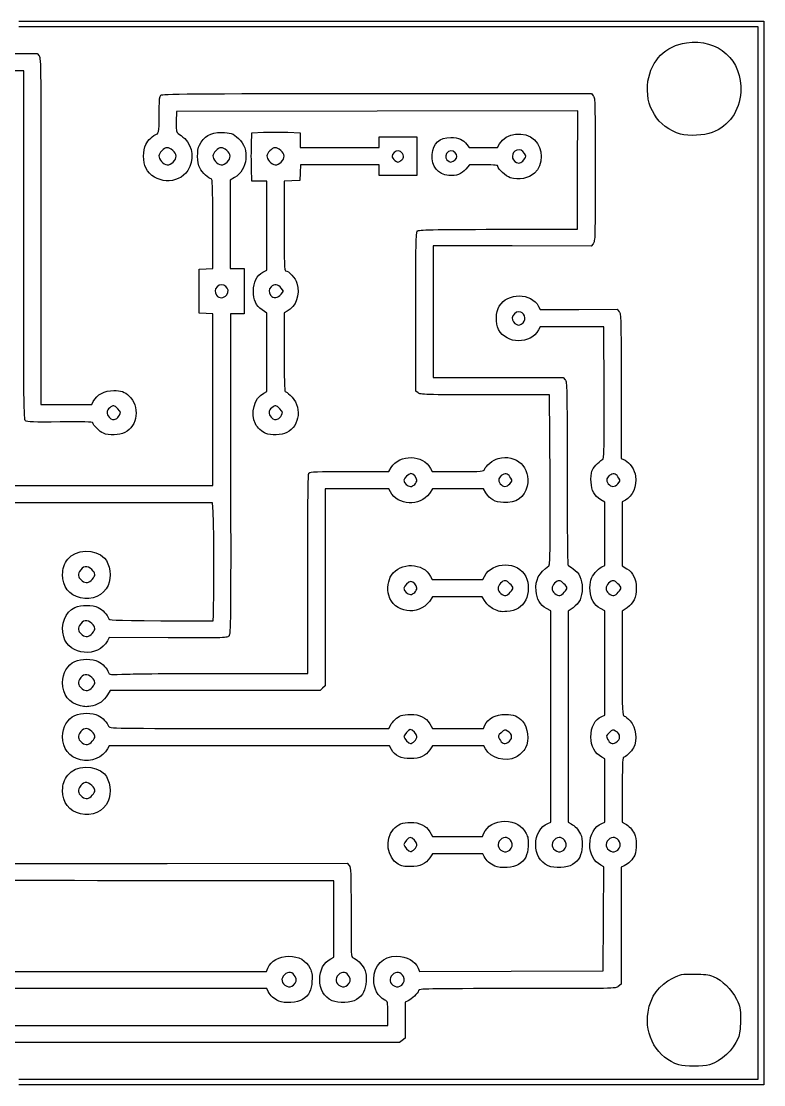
# Model space of a CAD drawing. Extents: x 0 to 70.1, y 0 to 50.
# Drawn here: x 35.1 to 70.1, y 0 to 50 of the extents above; entities that cross this region are included whole.
import ezdxf

# ---------------------------------------------------------------- set-up
doc = ezdxf.new("R2010")
doc.units = 0
doc.layers.add('Calque_1', color=7, linetype='CONTINUOUS')

msp = doc.modelspace()

# ---------------------------------------------------------------- linework, layer by layer
at = {"layer": 'Calque_1', "color": 7}
for p, q in [((35.0266, 50.037998), (70.0532, 50.037998)), ((69.7992, 49.783998), (35.0266, 49.783998)), ((69.7992, 25.018998), (69.7992, 49.783998)), ((70.0532, 50.037998), (70.0532, 25.018998)), ((25.809219, 48.516247), (35.890319, 48.516812)), ((35.890319, 48.516812), (35.979219, 48.408221)), ((35.255319, 47.701291), (25.831919, 47.701291)), ((35.255319, 39.503311), (35.255319, 47.701291)), ((51.869681, 46.636568), (61.950668, 46.636771)), ((61.950668, 46.636771), (62.039568, 46.528356)), ((42.443383, 45.796178), (42.428877, 45.303633)), ((51.879915, 45.809019), (42.443383, 45.796178)), ((61.316452, 45.82186), (51.879915, 45.809019)), ((61.303329, 43.040428), (61.316452, 45.82186)), ((45.966095, 44.247247), (45.984778, 44.793005)), ((45.984778, 44.793005), (46.531519, 44.815527)), ((47.669117, 44.815425), (48.259972, 44.792819)), ((48.259972, 44.792819), (48.259972, 44.443611)), ((51.968372, 44.348404), (51.968372, 44.602404)), ((51.968372, 44.602404), (52.857372, 44.602404)), ((52.857372, 44.602404), (53.746372, 44.602404)), ((53.746372, 44.602404), (53.746372, 43.688004)), ((66.141583, 44.731433), (66.141583, 44.731433)), ((48.259972, 44.443611), (48.259972, 44.094404)), ((48.259972, 44.094404), (50.114172, 44.094404)), ((50.114172, 44.094404), (51.968372, 44.094404)), ((51.968372, 44.094404), (51.968372, 44.348404)), ((56.091833, 44.245974), (56.20389, 44.094412)), ((56.20389, 44.094412), (56.868588, 44.094412)), ((56.868588, 44.094412), (57.53328, 44.094412)), ((57.53328, 44.094412), (57.631034, 44.275935)), ((53.105073, 43.598319), (53.105073, 43.598319)), ((53.746372, 43.688004), (53.746372, 42.773604)), ((58.806853, 43.562799), (58.806814, 43.562799)), ((42.284091, 43.415501), (42.284086, 43.415524)), ((44.82408, 43.415504), (44.824074, 43.415527)), ((45.984964, 42.519612), (45.966197, 43.110549)), ((47.364018, 43.415515), (47.364043, 43.415538)), ((48.264422, 43.281604), (48.249493, 42.913304)), ((50.116396, 43.281604), (48.264422, 43.281604)), ((51.968372, 43.281604), (50.116396, 43.281604)), ((51.968372, 43.027604), (51.968372, 43.281604)), ((55.537072, 43.525813), (55.537072, 43.525813)), ((56.219931, 43.281612), (56.049136, 43.082081)), ((56.888154, 43.281612), (56.219931, 43.281612)), ((61.290206, 40.258992), (61.303329, 43.040428)), ((45.163458, 42.679474), (44.958014, 42.564008)), ((44.958014, 42.564008), (44.958014, 40.484457)), ((48.234563, 42.545004), (47.866263, 42.530074)), ((48.249493, 42.913304), (48.234563, 42.545004)), ((51.968372, 42.773604), (51.968372, 43.027604)), ((52.857372, 42.773604), (51.968372, 42.773604)), ((53.746372, 42.773604), (52.857372, 42.773604)), ((58.125913, 42.678554), (58.125913, 42.678554)), ((46.335084, 42.519612), (45.984964, 42.519612)), ((46.6852, 42.519612), (46.335084, 42.519612)), ((46.6852, 40.422963), (46.6852, 42.519612)), ((47.866263, 42.530074), (47.497963, 42.515145)), ((47.497963, 42.515145), (47.497963, 40.409168)), ((36.068119, 40.151861), (36.068119, 32.004091)), ((44.145228, 38.409757), (44.145228, 40.515532)), ((44.958014, 40.484457), (44.958014, 38.404908)), ((46.6852, 38.326318), (46.6852, 40.422963)), ((57.56207, 40.2503), (61.290206, 40.258992)), ((62.03711, 39.573229), (61.945749, 39.460408)), ((58.22711, 39.468621), (54.508468, 39.476805)), ((54.508468, 39.476805), (54.508468, 36.373032)), ((61.945749, 39.460408), (58.22711, 39.468621)), ((43.510228, 38.379502), (43.827728, 38.39463)), ((43.510228, 37.338102), (43.510228, 38.379502)), ((43.827728, 38.39463), (44.145228, 38.409757)), ((44.958014, 38.404908), (45.288214, 38.404908)), ((45.288214, 38.404908), (45.618414, 38.404908)), ((45.618414, 38.404908), (45.618414, 37.338108)), ((46.503677, 38.228562), (46.6852, 38.326318)), ((43.510228, 36.296702), (43.510228, 37.338102)), ((44.799072, 37.163429), (44.799075, 37.163441)), ((45.618414, 37.338108), (45.618414, 36.271308)), ((47.467037, 37.338012), (47.363197, 37.477712)), ((47.363197, 37.198312), (47.467037, 37.338012)), ((47.363199, 37.198312), (47.363197, 37.198312)), ((59.464211, 36.621224), (59.543205, 36.46846)), ((43.827728, 36.281575), (43.510228, 36.296702)), ((44.145228, 36.266448), (43.827728, 36.281575)), ((44.145228, 32.229502), (44.145228, 36.266448)), ((45.296105, 36.271308), (44.973799, 36.271308)), ((44.973799, 36.271308), (44.9841, 28.74962)), ((45.618414, 36.271308), (45.296105, 36.271308)), ((46.6852, 36.302454), (46.466043, 36.456928)), ((46.6852, 34.459337), (46.6852, 36.302454)), ((47.637663, 36.392062), (47.497963, 36.319385)), ((47.497963, 36.319385), (47.497963, 34.466491)), ((53.691262, 32.638998), (53.691262, 36.368965)), ((54.508468, 36.373032), (54.508468, 33.269257)), ((59.543205, 36.46846), (61.35291, 36.478394)), ((61.35291, 36.478394), (63.162609, 36.488328)), ((63.162609, 36.488328), (63.255054, 36.374158)), ((58.7375, 35.854999), (58.7375, 35.854999)), ((59.540117, 35.661646), (59.464434, 35.515297)), ((61.034199, 35.661646), (59.540117, 35.661646)), ((62.528283, 35.661646), (61.034199, 35.661646)), ((62.544201, 32.575546), (62.528283, 35.661646)), ((46.6852, 32.61622), (46.6852, 34.459337)), ((54.508468, 33.269257), (57.567048, 33.276792)), ((57.567048, 33.276792), (60.625632, 33.284327)), ((60.625632, 33.284327), (60.716648, 33.171924)), ((46.538851, 32.540542), (46.6852, 32.61622)), ((53.80066, 32.550098), (53.691262, 32.638998)), ((63.347504, 32.8644), (63.347504, 29.468813)), ((38.453111, 32.004091), (38.525789, 32.143791)), ((44.145228, 28.192553), (44.145228, 32.229502)), ((59.986308, 32.461198), (56.948183, 32.461198)), ((60.004314, 28.460698), (59.986308, 32.461198)), ((36.068119, 32.004091), (37.260615, 32.004091)), ((37.260615, 32.004091), (38.453111, 32.004091)), ((39.596334, 31.324362), (39.596337, 31.324362)), ((47.216322, 31.324367), (47.216325, 31.324367)), ((46.634363, 30.638528), (46.6344, 30.638545)), ((52.417342, 28.85433), (52.529342, 29.035551)), ((63.347504, 29.468813), (63.532159, 29.381191)), ((50.573505, 28.85433), (52.417342, 28.85433)), ((54.384558, 29.000679), (54.460239, 28.85433)), ((54.460239, 28.85433), (55.674709, 28.85433)), ((33.137721, 28.194811), (44.145228, 28.192553)), ((50.925722, 28.041621), (49.428428, 28.041621)), ((49.428428, 28.041621), (49.428428, 23.402274)), ((52.423018, 28.041621), (50.925722, 28.041621)), ((52.495696, 27.901921), (52.423018, 28.041621)), ((53.644811, 28.244806), (53.644811, 28.244806)), ((54.483028, 28.035412), (54.330211, 27.822616)), ((55.676828, 28.037105), (54.483028, 28.035412)), ((56.870628, 28.038798), (55.676828, 28.037105)), ((56.987691, 27.848756), (56.870628, 28.038798)), ((58.117782, 28.272885), (58.117782, 28.272944)), ((63.197768, 28.272876), (63.197768, 28.272936)), ((62.582778, 27.406646), (62.392735, 27.523709)), ((44.130158, 27.381235), (33.450908, 27.381235)), ((44.162782, 26.962135), (44.130158, 27.381235)), ((62.584189, 25.92205), (62.582778, 27.406646)), ((63.548079, 27.506888), (63.398304, 27.429438)), ((63.398304, 27.429438), (63.399997, 25.919442)), ((62.5856, 24.437454), (62.584189, 25.92205)), ((63.399997, 25.919442), (63.401691, 24.409446)), ((69.7992, 0.253998), (69.7992, 25.018998)), ((69.7992, 25.018998), (69.7992, 25.018998)), ((70.0532, 25.018998), (70.0532, -0.000002)), ((48.618496, 19.35473), (48.614036, 24.032174)), ((62.440738, 24.362546), (62.5856, 24.437454)), ((63.401691, 24.409446), (63.620848, 24.276581)), ((38.476499, 23.77831), (38.476484, 23.77831)), ((54.38453, 23.920998), (54.460211, 23.774649)), ((54.460211, 23.774649), (55.6514, 23.774649)), ((55.6514, 23.774649), (56.842589, 23.774649)), ((56.842589, 23.774649), (56.9175, 23.919508)), ((49.428428, 23.402274), (49.428428, 18.76293)), ((53.6448, 23.164812), (53.6448, 23.164812)), ((58.136082, 23.168698), (58.136084, 23.168707)), ((60.676093, 23.168687), (60.676096, 23.168695)), ((63.216082, 23.168687), (63.216084, 23.168695)), ((37.9222, 22.907513), (37.9222, 22.907513)), ((54.483, 22.95564), (54.330182, 22.742845)), ((55.6514, 22.956769), (54.483, 22.95564)), ((56.8198, 22.957898), (55.6514, 22.956769)), ((56.96101, 22.734945), (56.8198, 22.957898)), ((57.36741, 22.377565), (57.36741, 22.377316)), ((60.0456, 22.294698), (59.843097, 22.40851)), ((60.0456, 17.325711), (60.0456, 22.294698)), ((61.090014, 22.444827), (60.858468, 22.28162)), ((60.858468, 22.28162), (60.858468, 17.314303)), ((62.5856, 22.294746), (62.383097, 22.408558)), ((62.5856, 19.840359), (62.5856, 22.294746)), ((63.630028, 22.444894), (63.398482, 22.281688)), ((63.398482, 22.281688), (63.398482, 19.83109)), ((38.476499, 21.238295), (38.476484, 21.238295)), ((39.274414, 21.03785), (39.197816, 20.889726)), ((42.048944, 21.027351), (39.274414, 21.03785)), ((62.5856, 17.385973), (62.5856, 19.840359)), ((44.819756, 19.354578), (48.618496, 19.35473)), ((38.47651, 18.698304), (38.476496, 18.698304)), ((39.320501, 18.542021), (39.197585, 18.34731)), ((44.256889, 18.542021), (39.320501, 18.542021)), ((49.193281, 18.542021), (44.256889, 18.542021)), ((49.310852, 18.652474), (49.193281, 18.542021)), ((49.428428, 18.76293), (49.310852, 18.652474)), ((37.922228, 17.82753), (37.922211, 17.827507)), ((60.0456, 12.356725), (60.0456, 17.325711)), ((60.858468, 17.314303), (60.858468, 12.346989)), ((62.438218, 17.324923), (62.5856, 17.385973)), ((45.849131, 16.763927), (52.423001, 16.763927)), ((52.423001, 16.763927), (52.495969, 16.903627)), ((54.35015, 16.98629), (54.483011, 16.767139)), ((54.483011, 16.767139), (55.68335, 16.765446)), ((55.68335, 16.765446), (56.883687, 16.763752)), ((56.883687, 16.763752), (56.944734, 16.911135)), ((38.47651, 16.158295), (38.476496, 16.158295)), ((53.628835, 16.163263), (53.628835, 16.163263)), ((58.015793, 16.104772), (58.015784, 16.104772)), ((63.095782, 16.104764), (63.095773, 16.104764)), ((39.271019, 15.95095), (39.196112, 15.806091)), ((45.862164, 15.95095), (39.271019, 15.95095)), ((52.453309, 15.95095), (45.862164, 15.95095)), ((52.551062, 15.76943), (52.453309, 15.95095)), ((54.474635, 15.95095), (54.35182, 15.761816)), ((55.684019, 15.95095), (54.474635, 15.95095)), ((56.893401, 15.95095), (55.684019, 15.95095)), ((56.969081, 15.8046), (56.893401, 15.95095)), ((37.922211, 15.28725), (37.922211, 15.287499)), ((62.5856, 15.339038), (62.4459, 15.411716)), ((62.5856, 13.847906), (62.5856, 15.339038)), ((38.47651, 13.618295), (38.476496, 13.618295)), ((62.5856, 12.356773), (62.5856, 13.847906)), ((63.398482, 13.86975), (63.398482, 12.347054)), ((37.922211, 12.747499), (37.922211, 12.747499)), ((59.899169, 12.29607), (60.0456, 12.356725)), ((60.858468, 12.346989), (60.998168, 12.274311)), ((62.439169, 12.296118), (62.5856, 12.356773)), ((63.398482, 12.347054), (63.538182, 12.274376)), ((54.350138, 11.906364), (54.483, 11.68721)), ((54.483, 11.68721), (55.657939, 11.685516)), ((55.657939, 11.685516), (56.832875, 11.683823)), ((56.832875, 11.683823), (56.893525, 11.830257)), ((53.628823, 11.083254), (53.628823, 11.083254)), ((58.108184, 11.042419), (58.108184, 11.042419)), ((60.648184, 11.042419), (60.648184, 11.042419)), ((63.188184, 11.042419), (63.188184, 11.042419)), ((54.474624, 10.871198), (54.351809, 10.682064)), ((55.658608, 10.871198), (54.474624, 10.871198)), ((56.842589, 10.871198), (55.658608, 10.871198)), ((56.915267, 10.731498), (56.842589, 10.871198)), ((33.528003, 10.411955), (41.998903, 10.415116)), ((41.998903, 10.415116), (50.469803, 10.418276)), ((50.469803, 10.418276), (50.558703, 10.30887)), ((57.404361, 10.288954), (57.404361, 10.289129)), ((59.918668, 10.304177), (59.9186, 10.304197)), ((62.535776, 10.258533), (62.395588, 10.331462)), ((62.522597, 7.808988), (62.535776, 10.258533)), ((63.495301, 10.302184), (63.347693, 10.236844)), ((63.347693, 10.236844), (63.347693, 7.484331)), ((49.8348, 9.601198), (41.382228, 9.601198)), ((49.8348, 7.799102), (49.8348, 9.601198)), ((49.8348, 5.997006), (49.8348, 7.799102)), ((62.509417, 5.359446), (62.522597, 7.808988)), ((63.347693, 7.484331), (63.347693, 4.73182)), ((49.6951, 5.924328), (49.8348, 5.997006)), ((30.327656, 5.334001), (38.500293, 5.334001)), ((38.500293, 5.334001), (46.672929, 5.334001)), ((46.672929, 5.334001), (46.733584, 5.480432)), ((53.799808, 5.480198), (53.860579, 5.333482)), ((53.860579, 5.333482), (58.184996, 5.346464)), ((58.184996, 5.346464), (62.509417, 5.359446)), ((46.682592, 4.521201), (38.211599, 4.521201)), ((46.75527, 4.381501), (46.682592, 4.521201)), ((47.948184, 4.692422), (47.948184, 4.692422)), ((50.488184, 4.692419), (50.488184, 4.692419)), ((53.028184, 4.692419), (53.028184, 4.692419)), ((63.347693, 4.73182), (63.213841, 4.626532)), ((47.244421, 3.939132), (47.244364, 3.939132)), ((49.758603, 3.954115), (49.7586, 3.954197)), ((53.336805, 3.952848), (53.187693, 3.886844)), ((53.187693, 3.886844), (53.187693, 3.039331)), ((52.374817, 2.794049), (52.374817, 3.351545)), ((53.187693, 3.039331), (53.187693, 2.191823)), ((32.791417, 2.794049), (52.374817, 2.794049)), ((53.053841, 2.086535), (52.919991, 1.981246)), ((53.187693, 2.191823), (53.053841, 2.086535)), ((52.919991, 1.981246), (32.770544, 1.981246)), ((66.063769, 0.934571), (66.063769, 0.934571)), ((35.0266, 0.253998), (69.7992, 0.253998)), ((70.0532, -0.000002), (35.0266, -0.000002))]:
    msp.add_line(p, q, dxfattribs=at)
for points in [[(66.421339, 49.028548), (67.906305, 49.24941), (69.068806, 48.19321), (68.972565, 46.710612)], [(64.610674, 47.215756), (64.757193, 48.200872), (65.43778, 48.882264), (66.421339, 49.028548)], [(35.979219, 48.408221), (36.063064, 48.305808), (36.068119, 47.836411), (36.068119, 40.151861)], [(66.141583, 44.731433), (65.07009, 45.030456), (64.438172, 46.055921), (64.610674, 47.215756)], [(41.62966, 45.984728), (41.630507, 46.362285), (41.649218, 46.496657), (41.709684, 46.55723)], [(41.709684, 46.55723), (41.780697, 46.628367), (42.809597, 46.636402), (51.869681, 46.636568)], [(68.972565, 46.710612), (68.913708, 45.80386), (68.421335, 45.105626), (67.62759, 44.803292)], [(62.039568, 46.528356), (62.12225, 46.427523), (62.128468, 46.18444), (62.128468, 43.052995)], [(41.503394, 44.729291), (41.614132, 44.764439), (41.627442, 44.896792), (41.62966, 45.984728)], [(42.428877, 45.303633), (42.415387, 44.845803), (42.421962, 44.807018), (42.522273, 44.753339)], [(40.993438, 44.242412), (41.099458, 44.450221), (41.336158, 44.676213), (41.503394, 44.729291)], [(42.522273, 44.753339), (42.581616, 44.721578), (42.719772, 44.614644), (42.829282, 44.515708)], [(43.516155, 44.211331), (43.726382, 44.627411), (44.03539, 44.805708), (44.546283, 44.805708)], [(44.546283, 44.805708), (44.974713, 44.805708), (45.094531, 44.764086), (45.362165, 44.522298)], [(46.531519, 44.815527), (46.832224, 44.827916), (47.344144, 44.827888), (47.669117, 44.815425)], [(54.466792, 43.764548), (54.50113, 44.30379), (54.791328, 44.569203), (55.346583, 44.569203)], [(55.346583, 44.569203), (55.698023, 44.569203), (55.925946, 44.470349), (56.091833, 44.245974)], [(57.631034, 44.275935), (57.91025, 44.794408), (58.822167, 44.895463), (59.280072, 44.458674)], [(67.62759, 44.803292), (67.242972, 44.656794), (66.532198, 44.622424), (66.141583, 44.731433)], [(40.992592, 43.135046), (40.8561, 43.402587), (40.856495, 43.974143), (40.993438, 44.242412)], [(42.261705, 43.962882), (42.059535, 44.132998), (41.936681, 44.128891), (41.753694, 43.945893)], [(42.829282, 44.515708), (43.214056, 44.168089), (43.281521, 43.478183), (42.975863, 43.016727)], [(43.532637, 43.135175), (43.405741, 43.383909), (43.396699, 43.974871), (43.516155, 44.211331)], [(44.801694, 43.962885), (44.599524, 44.133), (44.47667, 44.128894), (44.293683, 43.945895)], [(45.362165, 44.522298), (45.898712, 44.037558), (45.790256, 43.031755), (45.163458, 42.679474)], [(45.966197, 43.110549), (45.955867, 43.435564), (45.955839, 43.947078), (45.966095, 44.247247)], [(47.341663, 43.962897), (47.13949, 44.133012), (47.016636, 44.128905), (46.833652, 43.945907)], [(59.280072, 44.458674), (59.690974, 44.066715), (59.689359, 43.269525), (59.276883, 42.890336)], [(41.753694, 43.945893), (41.57071, 43.762905), (41.566603, 43.640051), (41.736732, 43.437881)], [(42.284086, 43.415524), (42.468501, 43.599942), (42.460503, 43.795612), (42.261705, 43.962882)], [(44.293683, 43.945895), (44.110698, 43.762908), (44.106592, 43.640054), (44.276721, 43.437884)], [(44.824074, 43.415527), (45.00849, 43.599945), (45.000491, 43.795615), (44.801694, 43.962885)], [(46.833652, 43.945907), (46.650664, 43.76292), (46.646558, 43.640065), (46.816662, 43.437895)], [(47.364043, 43.415538), (47.548464, 43.599956), (47.540463, 43.795626), (47.341663, 43.962897)], [(52.872902, 43.942012), (52.7366, 43.942012), (52.577972, 43.803145), (52.577972, 43.683827)], [(52.577972, 43.683827), (52.577972, 43.634305), (52.638714, 43.546006), (52.712959, 43.487606)], [(53.105073, 43.598319), (53.17433, 43.708112), (53.016325, 43.942012), (52.872902, 43.942012)], [(52.951459, 43.450155), (53.008392, 43.487956), (53.077519, 43.554628), (53.105073, 43.598319)], [(55.242957, 42.78437), (54.718619, 42.827852), (54.430335, 43.191916), (54.466792, 43.764548)], [(55.140933, 43.818419), (55.050967, 43.681112), (55.097525, 43.529731), (55.257212, 43.440368)], [(55.541898, 43.849113), (55.423204, 43.980267), (55.237679, 43.966066), (55.140933, 43.818419)], [(55.537072, 43.525813), (55.648552, 43.621554), (55.65017, 43.729479), (55.541898, 43.849113)], [(58.44356, 43.97149), (58.170784, 43.903029), (58.162805, 43.489483), (58.432299, 43.38773)], [(58.432299, 43.38773), (58.571299, 43.335248), (58.69592, 43.393488), (58.806853, 43.562799)], [(58.803879, 43.817741), (58.700162, 43.976042), (58.611841, 44.013725), (58.44356, 43.97149)], [(58.806814, 43.562799), (58.882542, 43.678374), (58.882314, 43.698), (58.803879, 43.817741)], [(42.975863, 43.016727), (42.515536, 42.32176), (41.372714, 42.389939), (40.992592, 43.135046)], [(41.736732, 43.437881), (41.904003, 43.239093), (42.099673, 43.231094), (42.284091, 43.415501)], [(44.070795, 42.621308), (43.955485, 42.621308), (43.642161, 42.920486), (43.532637, 43.135175)], [(44.276721, 43.437884), (44.443991, 43.239095), (44.639662, 43.231097), (44.82408, 43.415504)], [(46.816662, 43.437895), (46.983932, 43.239107), (47.179605, 43.231108), (47.364018, 43.415515)], [(52.712959, 43.487606), (52.830702, 43.394989), (52.861168, 43.390206), (52.951459, 43.450155)], [(56.049136, 43.082081), (55.843884, 42.842285), (55.605607, 42.754294), (55.242957, 42.78437)], [(55.257212, 43.440368), (55.349275, 43.388845), (55.393203, 43.402256), (55.537072, 43.525813)], [(57.556383, 43.205412), (57.556383, 43.269285), (57.448269, 43.281612), (56.888154, 43.281612)], [(58.125913, 42.678554), (57.939898, 42.732202), (57.556383, 43.086975), (57.556383, 43.205412)], [(62.128468, 43.052995), (62.128468, 39.887568), (62.122993, 39.679299), (62.03711, 39.573229)], [(44.145228, 40.515532), (44.145228, 42.33124), (44.134984, 42.621308), (44.070795, 42.621308)], [(59.276883, 42.890336), (59.010011, 42.644998), (58.541316, 42.558756), (58.125913, 42.678554)], [(47.497963, 40.409168), (47.497963, 38.598092), (47.508321, 38.303195), (47.572024, 38.303195)], [(53.691262, 36.368965), (53.691262, 39.503565), (53.702805, 40.110318), (53.762752, 40.170267)], [(53.762752, 40.170267), (53.822541, 40.230059), (54.437458, 40.24301), (57.56207, 40.2503)], [(35.337806, 31.236873), (35.262312, 31.299526), (35.255319, 32.000405), (35.255319, 39.503311)], [(46.058698, 37.346386), (46.061238, 37.757397), (46.222666, 38.077225), (46.503677, 38.228562)], [(47.572024, 38.303195), (47.705868, 38.303195), (48.043002, 37.931328), (48.101659, 37.718995)], [(44.3484, 37.541198), (44.226347, 37.419145), (44.219447, 37.298058), (44.325879, 37.146101)], [(44.799075, 37.163441), (45.031925, 37.459461), (44.615616, 37.808414), (44.3484, 37.541198)], [(46.891476, 37.544288), (46.765828, 37.41864), (46.758787, 37.299012), (46.867882, 37.143262)], [(47.363197, 37.477712), (47.2315, 37.654883), (47.030445, 37.683257), (46.891476, 37.544288)], [(48.101659, 37.718995), (48.257717, 37.154108), (48.069875, 36.616917), (47.637663, 36.392062)], [(44.325879, 37.146101), (44.436874, 36.98763), (44.667424, 36.996077), (44.799072, 37.163429)], [(46.466043, 36.456928), (46.172275, 36.663998), (46.055943, 36.918015), (46.058698, 37.346386)], [(46.867882, 37.143262), (46.979857, 36.983397), (47.223584, 37.010488), (47.363199, 37.198312)], [(57.62016, 36.635759), (57.99696, 37.27872), (59.128818, 37.269796), (59.464211, 36.621224)], [(57.588446, 35.532541), (57.43371, 35.832026), (57.448385, 36.342648), (57.62016, 36.635759)], [(58.539126, 36.372798), (58.403597, 36.372798), (58.2168, 36.208943), (58.2168, 36.090059)], [(58.2168, 36.090059), (58.2168, 35.959822), (58.31748, 35.811125), (58.436022, 35.766297)], [(58.7375, 35.854999), (58.92452, 36.015606), (58.787676, 36.372798), (58.539126, 36.372798)], [(63.255054, 36.374158), (63.342396, 36.266301), (63.347504, 36.07226), (63.347504, 32.8644)], [(59.464434, 35.515297), (59.108357, 34.826723), (57.947622, 34.837396), (57.588446, 35.532541)], [(58.436022, 35.766297), (58.554214, 35.721598), (58.596733, 35.734109), (58.7375, 35.854999)], [(47.497963, 34.466491), (47.497963, 33.309626), (47.516392, 32.613595), (47.546994, 32.613595)], [(60.716648, 33.171924), (60.802517, 33.065887), (60.807713, 32.817512), (60.808444, 28.785251)], [(38.525789, 32.143791), (38.697098, 32.47308), (39.052345, 32.664491), (39.49218, 32.664491)], [(39.49218, 32.664491), (39.825871, 32.664491), (40.007043, 32.602081), (40.202025, 32.41996)], [(46.154329, 31.089612), (45.903007, 31.583704), (46.095878, 32.311471), (46.538851, 32.540542)], [(47.546994, 32.613595), (47.573974, 32.613595), (47.68042, 32.539495), (47.783569, 32.44893)], [(56.948183, 32.461198), (54.130276, 32.461198), (53.902133, 32.467633), (53.80066, 32.550098)], [(62.487934, 29.438646), (62.549255, 29.481806), (62.557719, 29.953625), (62.544201, 32.575546)], [(40.202025, 32.41996), (40.727091, 31.929528), (40.61935, 30.980635), (40.004819, 30.683147)], [(47.783569, 32.44893), (48.348186, 31.953187), (48.26164, 30.991407), (47.624664, 30.683051)], [(39.300661, 31.847921), (39.137934, 31.719919), (39.129778, 31.567375), (39.277265, 31.41038)], [(39.68091, 31.802522), (39.501801, 31.981632), (39.474755, 31.984861), (39.300661, 31.847921)], [(39.755081, 31.503878), (39.828538, 31.645929), (39.825574, 31.657858), (39.68091, 31.802522)], [(46.92065, 31.847926), (46.757923, 31.719924), (46.749767, 31.56738), (46.897253, 31.410386)], [(47.300902, 31.802528), (47.121789, 31.981638), (47.094744, 31.984866), (46.92065, 31.847926)], [(47.37507, 31.503883), (47.448526, 31.645934), (47.445563, 31.657864), (47.300902, 31.802528)], [(36.963406, 31.184639), (35.725554, 31.171629), (35.403979, 31.181817), (35.337806, 31.236873)], [(38.506519, 31.147047), (38.506519, 31.184114), (38.026219, 31.195815), (36.963406, 31.184639)], [(38.999394, 30.650325), (38.832666, 30.719988), (38.506519, 31.048681), (38.506519, 31.147047)], [(39.277265, 31.41038), (39.3919, 31.288356), (39.456862, 31.270844), (39.596334, 31.324362)], [(39.596337, 31.324362), (39.641563, 31.341718), (39.712999, 31.422502), (39.755081, 31.503878)], [(46.6344, 30.638545), (46.474482, 30.702127), (46.238778, 30.923589), (46.154329, 31.089612)], [(46.897253, 31.410386), (47.011889, 31.288361), (47.076851, 31.27085), (47.216322, 31.324367)], [(47.216325, 31.324367), (47.261551, 31.341724), (47.332987, 31.422507), (47.37507, 31.503883)], [(40.004819, 30.683147), (39.756427, 30.562901), (39.248323, 30.546315), (38.999394, 30.650325)], [(47.624664, 30.683051), (47.395113, 30.571926), (46.862145, 30.547966), (46.634363, 30.638528)], [(52.529342, 29.035551), (52.92839, 29.68123), (54.04347, 29.660269), (54.384558, 29.000679)], [(57.565883, 29.466476), (58.42556, 29.697963), (59.12161, 29.032333), (58.927165, 28.164684)], [(56.920172, 28.951979), (56.972045, 29.115411), (57.334421, 29.40415), (57.565883, 29.466476)], [(61.973274, 28.871856), (62.024308, 29.026486), (62.24029, 29.264348), (62.487934, 29.438646)], [(63.532159, 29.381191), (63.757943, 29.274046), (63.984598, 28.932946), (64.029658, 28.632478)], [(44.9841, 28.74962), (44.993639, 21.768024), (44.988249, 21.220355), (44.908933, 21.122398)], [(48.614036, 24.032174), (48.610678, 27.561871), (48.624309, 28.72737), (48.669617, 28.781974)], [(48.669617, 28.781974), (48.719559, 28.842152), (49.04002, 28.85433), (50.573505, 28.85433)], [(53.457588, 28.752806), (53.340996, 28.752806), (53.136811, 28.553151), (53.136811, 28.43915)], [(53.746411, 28.448006), (53.746411, 28.571803), (53.574896, 28.752806), (53.457588, 28.752806)], [(55.674709, 28.85433), (56.828185, 28.85433), (56.890739, 28.859241), (56.920172, 28.951979)], [(57.777188, 28.702006), (57.581289, 28.59056), (57.539661, 28.432202), (57.664533, 28.273449)], [(58.164736, 28.534626), (58.046499, 28.742847), (57.934217, 28.791338), (57.777188, 28.702006)], [(58.117782, 28.272944), (58.23092, 28.393371), (58.234286, 28.41215), (58.164736, 28.534626)], [(60.808444, 28.785251), (60.809008, 26.434402), (60.826026, 24.487904), (60.846544, 24.459704)], [(61.933599, 28.348952), (61.922903, 28.538052), (61.940767, 28.773358), (61.973274, 28.871856)], [(62.857174, 28.701998), (62.661275, 28.590551), (62.619647, 28.432194), (62.744519, 28.273441)], [(63.244722, 28.534618), (63.126485, 28.742838), (63.014202, 28.79133), (62.857174, 28.701998)], [(63.197768, 28.272936), (63.310905, 28.393363), (63.314272, 28.412142), (63.244722, 28.534618)], [(64.029658, 28.632478), (64.09716, 28.182334), (63.88207, 27.6796), (63.548079, 27.506888)], [(53.136811, 28.43915), (53.136811, 28.315825), (53.314597, 28.143206), (53.441611, 28.143206)], [(53.441611, 28.143206), (53.497491, 28.143206), (53.588931, 28.188926), (53.644811, 28.244806)], [(53.644811, 28.244806), (53.700691, 28.300686), (53.746411, 28.392126), (53.746411, 28.448006)], [(57.664533, 28.273449), (57.794892, 28.107731), (57.962394, 28.107542), (58.117782, 28.272885)], [(58.927165, 28.164684), (58.807282, 27.629731), (58.412586, 27.355736), (57.810843, 27.389735)], [(59.949086, 24.409398), (60.012086, 24.453094), (60.019808, 25.019667), (60.004314, 28.460698)], [(62.392735, 27.523709), (62.088355, 27.711198), (61.956211, 27.94871), (61.933599, 28.348952)], [(62.744519, 28.273441), (62.874878, 28.107723), (63.042379, 28.107534), (63.197768, 28.272876)], [(54.330211, 27.822616), (53.881951, 27.198422), (52.838215, 27.243541), (52.495696, 27.901921)], [(57.810843, 27.389735), (57.412848, 27.412228), (57.174824, 27.544955), (56.987691, 27.848756)], [(44.157928, 21.834332), (44.204289, 21.853438), (44.208579, 26.374001), (44.162782, 26.962135)], [(37.326418, 24.732441), (37.675775, 25.202603), (38.632082, 25.230078), (39.050076, 24.781962)], [(37.084282, 24.008132), (37.084, 24.272515), (37.165099, 24.515341), (37.326418, 24.732441)], [(39.050076, 24.781962), (39.322076, 24.490362), (39.403559, 23.888817), (39.224458, 23.494577)], [(52.546078, 23.977107), (52.961808, 24.605314), (54.047796, 24.572172), (54.38453, 23.920998)], [(56.9175, 23.919508), (57.29158, 24.642895), (58.519938, 24.639657), (58.871048, 23.914372)], [(37.878055, 24.141205), (37.793735, 23.976181), (37.839294, 23.820462), (38.006071, 23.703648)], [(38.459523, 24.235521), (38.242294, 24.452747), (38.018709, 24.416482), (37.878055, 24.141205)], [(38.476484, 23.77831), (38.644717, 23.978244), (38.641937, 24.05309), (38.459523, 24.235521)], [(59.347145, 23.239155), (59.305887, 23.753127), (59.473933, 24.079827), (59.949086, 24.409398)], [(60.846544, 24.459704), (60.867061, 24.43151), (60.978254, 24.347287), (61.093615, 24.272554)], [(61.093615, 24.272554), (61.380133, 24.086951), (61.519204, 23.789254), (61.51775, 23.36464)], [(61.924215, 23.746054), (61.998541, 23.971271), (62.238935, 24.258186), (62.440738, 24.362546)], [(63.620848, 24.276581), (63.917616, 24.096665), (64.059257, 23.801054), (64.057764, 23.364707)], [(37.9222, 22.907513), (37.387691, 23.03764), (37.085064, 23.435147), (37.084282, 24.008132)], [(38.006071, 23.703648), (38.181559, 23.580729), (38.330079, 23.6043), (38.476499, 23.77831)], [(52.421344, 23.027661), (52.339246, 23.331402), (52.393856, 23.747087), (52.546078, 23.977107)], [(53.457577, 23.672812), (53.340985, 23.672812), (53.1368, 23.473157), (53.1368, 23.359156)], [(53.7464, 23.368012), (53.7464, 23.491809), (53.574885, 23.672812), (53.457577, 23.672812)], [(57.681077, 23.598907), (57.517349, 23.435175), (57.520854, 23.250924), (57.69025, 23.117687)], [(58.119095, 23.575115), (57.938012, 23.7562), (57.843499, 23.761337), (57.681077, 23.598907)], [(58.136084, 23.168707), (58.301738, 23.365574), (58.300564, 23.393658), (58.119095, 23.575115)], [(58.871048, 23.914372), (59.021847, 23.602861), (59.018952, 23.113569), (58.8645, 22.808202)], [(60.221089, 23.598898), (60.05736, 23.435164), (60.060865, 23.250915), (60.230261, 23.117675)], [(60.659106, 23.575107), (60.478024, 23.756192), (60.38351, 23.761325), (60.221089, 23.598898)], [(60.676096, 23.168695), (60.841749, 23.365565), (60.840575, 23.393646), (60.659106, 23.575107)], [(61.887724, 23.231967), (61.87223, 23.424934), (61.886877, 23.633391), (61.924215, 23.746054)], [(62.761077, 23.598898), (62.597349, 23.435164), (62.600854, 23.250915), (62.77025, 23.117675)], [(63.199095, 23.575107), (63.018012, 23.756192), (62.923499, 23.761325), (62.761077, 23.598898)], [(63.216084, 23.168695), (63.381738, 23.365565), (63.380564, 23.393646), (63.199095, 23.575107)], [(39.224458, 23.494577), (39.011485, 23.02577), (38.459176, 22.776788), (37.9222, 22.907513)], [(54.330182, 22.742845), (53.819933, 22.032328), (52.642891, 22.207952), (52.421344, 23.027661)], [(53.1368, 23.359156), (53.1368, 23.235831), (53.314586, 23.063212), (53.4416, 23.063212)], [(53.4416, 23.063212), (53.49748, 23.063212), (53.58892, 23.108932), (53.6448, 23.164812)], [(53.6448, 23.164812), (53.70068, 23.220692), (53.7464, 23.312132), (53.7464, 23.368012)], [(57.69025, 23.117687), (57.87405, 22.97311), (57.981887, 22.985446), (58.136082, 23.168698)], [(59.843097, 22.40851), (59.535181, 22.581569), (59.378921, 22.843279), (59.347145, 23.239155)], [(60.230261, 23.117675), (60.414061, 22.973099), (60.521898, 22.985437), (60.676093, 23.168687)], [(61.51775, 23.36464), (61.516339, 22.928843), (61.389277, 22.655771), (61.090014, 22.444827)], [(62.383097, 22.408558), (62.077357, 22.580395), (61.918881, 22.84381), (61.887724, 23.231967)], [(62.77025, 23.117675), (62.95405, 22.973099), (63.061887, 22.985437), (63.216082, 23.168687)], [(64.057764, 23.364707), (64.056353, 22.928908), (63.929291, 22.655838), (63.630028, 22.444894)], [(37.66233, 22.458133), (37.952367, 22.589844), (38.495732, 22.588757), (38.756062, 22.455876)], [(57.36741, 22.377316), (57.184911, 22.469998), (57.05819, 22.58151), (56.96101, 22.734945)], [(58.8645, 22.808202), (58.692531, 22.468203), (58.408254, 22.293849), (57.980001, 22.265714)], [(37.137063, 21.070997), (36.975576, 21.652462), (37.201396, 22.248815), (37.66233, 22.458133)], [(38.756062, 22.455876), (38.96237, 22.350626), (39.189781, 22.113416), (39.241944, 21.949058)], [(57.980001, 22.265714), (57.678106, 22.245874), (57.597864, 22.260521), (57.36741, 22.377565)], [(37.878055, 21.601191), (37.793735, 21.436167), (37.839294, 21.280448), (38.006071, 21.163634)], [(38.459523, 21.695507), (38.242294, 21.912733), (38.018709, 21.876468), (37.878055, 21.601191)], [(38.476484, 21.238295), (38.644717, 21.43823), (38.641937, 21.513076), (38.459523, 21.695507)], [(39.241944, 21.949058), (39.272309, 21.85339), (39.348582, 21.849829), (41.696555, 21.834484)], [(41.696555, 21.834484), (43.029355, 21.825764), (44.136973, 21.825707), (44.157928, 21.834332)], [(39.197816, 20.889726), (38.777658, 20.077228), (37.378888, 20.200271), (37.137063, 21.070997)], [(38.006071, 21.163634), (38.181559, 21.040715), (38.330079, 21.064286), (38.476499, 21.238295)], [(44.908933, 21.122398), (44.824108, 21.017643), (44.802925, 21.01694), (42.048944, 21.027351)], [(37.662313, 19.91802), (37.95235, 20.049731), (38.495715, 20.048644), (38.756045, 19.915763)], [(37.084294, 18.928126), (37.083729, 19.362223), (37.316562, 19.761009), (37.662313, 19.91802)], [(38.756045, 19.915763), (38.967472, 19.8079), (39.190044, 19.57242), (39.24539, 19.398034)], [(63.398482, 19.83109), (63.398482, 17.458163), (63.401586, 17.379511), (63.496128, 17.349499)], [(37.878066, 19.061199), (37.793747, 18.896176), (37.839306, 18.740457), (38.006082, 18.623642)], [(38.459534, 19.155515), (38.242305, 19.372742), (38.01872, 19.336476), (37.878066, 19.061199)], [(38.476496, 18.698304), (38.644728, 18.898239), (38.641949, 18.973084), (38.459534, 19.155515)], [(39.24539, 19.398034), (39.279813, 19.289585), (39.289708, 19.28875), (40.150601, 19.321405)], [(40.150601, 19.321405), (40.629326, 19.339552), (42.730445, 19.354493), (44.819756, 19.354578)], [(37.922211, 17.827507), (37.387702, 17.957634), (37.085075, 18.355141), (37.084294, 18.928126)], [(38.006082, 18.623642), (38.181571, 18.500723), (38.33009, 18.524294), (38.47651, 18.698304)], [(39.197585, 18.34731), (39.016759, 18.06086), (38.796172, 17.897704), (38.505409, 17.835347)], [(38.505409, 17.835347), (38.220001, 17.774139), (38.145607, 17.77314), (37.922228, 17.82753)], [(37.084294, 16.388118), (37.083729, 16.822215), (37.316562, 17.221), (37.662313, 17.378012)], [(37.662313, 17.378012), (37.95235, 17.509722), (38.495715, 17.508636), (38.756045, 17.375754)], [(38.756045, 17.375754), (38.963854, 17.269737), (39.189846, 17.033038), (39.242924, 16.865801)], [(52.495969, 16.903627), (52.593364, 17.090083), (52.824352, 17.303771), (53.000419, 17.370293)], [(53.000419, 17.370293), (53.079071, 17.400011), (53.283307, 17.424327), (53.45428, 17.424327)], [(53.45428, 17.424327), (53.873823, 17.424327), (54.173385, 17.277857), (54.35015, 16.98629)], [(56.944734, 16.911135), (57.079526, 17.236548), (57.433241, 17.42415), (57.912011, 17.42415)], [(57.912011, 17.42415), (58.292433, 17.42415), (58.50161, 17.3404), (58.707838, 17.105521)], [(58.707838, 17.105521), (58.969933, 16.807009), (59.036354, 16.217125), (58.849283, 15.84935)], [(61.9252, 16.356754), (61.9252, 16.836411), (62.112587, 17.190043), (62.438218, 17.324923)], [(63.496128, 17.349499), (63.549835, 17.332453), (63.673101, 17.230706), (63.770053, 17.123394)], [(63.770053, 17.123394), (64.051287, 16.8121), (64.122636, 16.232235), (63.927411, 15.844487)], [(37.878066, 16.521191), (37.793747, 16.356167), (37.839306, 16.200448), (38.006082, 16.083634)], [(38.459534, 16.615507), (38.242305, 16.832733), (38.01872, 16.796468), (37.878066, 16.521191)], [(38.476496, 16.158295), (38.644728, 16.35823), (38.641949, 16.433076), (38.459534, 16.615507)], [(39.242924, 16.865801), (39.275069, 16.764526), (39.313979, 16.763927), (45.849131, 16.763927)], [(53.432453, 16.713206), (53.35522, 16.713206), (53.136811, 16.469268), (53.136811, 16.383006)], [(53.746411, 16.388177), (53.746411, 16.495195), (53.535826, 16.713206), (53.432453, 16.713206)], [(57.704914, 16.564715), (57.557501, 16.417305), (57.5548, 16.406493), (57.629357, 16.262314)], [(58.008306, 16.639755), (57.862876, 16.714962), (57.85262, 16.712425), (57.704914, 16.564715)], [(58.015784, 16.104772), (58.261597, 16.236324), (58.25775, 16.510757), (58.008306, 16.639755)], [(62.784903, 16.564707), (62.637489, 16.417296), (62.634789, 16.406482), (62.709346, 16.262303)], [(63.088294, 16.639747), (62.942865, 16.714951), (62.932609, 16.712416), (62.784903, 16.564707)], [(63.095773, 16.104764), (63.341586, 16.236316), (63.337739, 16.510749), (63.088294, 16.639747)], [(37.922211, 15.287499), (37.387702, 15.417626), (37.085075, 15.815133), (37.084294, 16.388118)], [(38.006082, 16.083634), (38.181571, 15.960715), (38.33009, 15.984286), (38.47651, 16.158295)], [(53.136811, 16.383006), (53.136811, 16.287686), (53.358686, 16.052806), (53.448729, 16.052806)], [(53.448729, 16.052806), (53.483121, 16.052806), (53.564172, 16.102511), (53.628835, 16.163263)], [(53.628835, 16.163263), (53.693503, 16.224014), (53.746411, 16.325224), (53.746411, 16.388177)], [(57.629357, 16.262314), (57.734098, 16.059769), (57.846265, 16.01404), (58.015793, 16.104772)], [(62.4459, 15.411716), (62.113298, 15.584747), (61.9252, 15.926137), (61.9252, 16.356754)], [(62.709346, 16.262303), (62.814087, 16.05976), (62.926254, 16.014032), (63.095782, 16.104764)], [(39.196112, 15.806091), (38.98173, 15.391523), (38.425109, 15.164822), (37.922211, 15.28725)], [(53.446076, 15.342185), (52.996394, 15.341056), (52.707388, 15.479147), (52.551062, 15.76943)], [(54.35182, 15.761816), (54.159782, 15.466061), (53.89455, 15.343181), (53.446076, 15.342185)], [(58.394611, 15.405321), (57.917898, 15.170521), (57.191808, 15.373893), (56.969081, 15.8046)], [(58.849283, 15.84935), (58.775668, 15.704632), (58.54507, 15.479427), (58.394611, 15.405321)], [(63.927411, 15.844487), (63.855428, 15.70151), (63.527316, 15.392446), (63.447512, 15.392446)], [(37.326429, 14.572427), (37.675786, 15.042589), (38.632093, 15.070064), (39.050087, 14.621948)], [(63.447512, 15.392446), (63.417094, 15.392446), (63.398482, 14.814418), (63.398482, 13.86975)], [(37.084294, 13.848118), (37.084011, 14.1125), (37.165111, 14.355327), (37.326429, 14.572427)], [(39.050087, 14.621948), (39.322087, 14.330348), (39.40357, 13.728802), (39.224469, 13.334563)], [(38.459534, 14.075507), (38.242305, 14.292733), (38.01872, 14.256468), (37.878066, 13.981191)], [(38.476496, 13.618295), (38.644728, 13.81823), (38.641949, 13.893076), (38.459534, 14.075507)], [(37.922211, 12.747499), (37.387702, 12.877626), (37.085075, 13.275133), (37.084294, 13.848118)], [(37.878066, 13.981191), (37.793747, 13.816167), (37.839306, 13.660448), (38.006082, 13.543634)], [(38.006082, 13.543634), (38.181571, 13.420715), (38.33009, 13.444286), (38.47651, 13.618295)], [(39.224469, 13.334563), (39.011496, 12.865756), (38.459187, 12.616773), (37.922211, 12.747499)], [(52.861317, 10.383617), (52.3339, 10.692704), (52.220724, 11.541665), (52.642846, 12.022433)], [(52.642846, 12.022433), (52.852992, 12.261777), (53.059951, 12.344398), (53.449333, 12.344398)], [(53.449333, 12.344398), (53.874148, 12.344398), (54.172541, 12.199296), (54.350138, 11.906364)], [(56.893525, 11.830257), (57.035034, 12.171884), (57.427399, 12.395023), (57.8866, 12.395023)], [(57.8866, 12.395023), (58.360101, 12.395023), (58.68727, 12.205595), (58.887168, 11.8157)], [(59.3344, 11.302998), (59.3344, 11.762202), (59.557539, 12.154561), (59.899169, 12.29607)], [(60.998168, 12.274311), (61.173479, 12.183105), (61.329302, 12.013346), (61.441773, 11.791036)], [(61.8744, 11.303046), (61.8744, 11.76225), (62.097539, 12.154609), (62.439169, 12.296118)], [(63.538182, 12.274376), (63.711187, 12.184372), (63.869138, 12.013828), (63.976738, 11.800869)], [(53.432442, 11.633198), (53.355209, 11.633198), (53.1368, 11.389259), (53.1368, 11.302998)], [(53.7464, 11.308165), (53.7464, 11.415187), (53.535814, 11.633198), (53.432442, 11.633198)], [(57.673977, 11.522742), (57.48756, 11.347617), (57.534277, 11.114665), (57.781932, 10.984403)], [(58.187164, 11.436543), (58.072742, 11.660574), (57.85892, 11.696489), (57.673977, 11.522742)], [(58.887168, 11.8157), (58.969097, 11.6559), (58.985404, 11.541699), (58.971124, 11.227774)], [(60.213977, 11.522742), (60.02756, 11.347617), (60.074277, 11.114665), (60.321932, 10.984403)], [(60.727164, 11.436543), (60.612742, 11.660574), (60.39892, 11.696489), (60.213977, 11.522742)], [(61.441773, 11.791036), (61.5077, 11.66072), (61.524639, 11.523541), (61.511217, 11.228508)], [(62.753977, 11.522742), (62.56756, 11.347617), (62.614277, 11.114665), (62.861932, 10.984403)], [(63.267164, 11.436543), (63.152742, 11.660574), (62.93892, 11.696489), (62.753977, 11.522742)], [(63.976738, 11.800869), (64.078567, 11.599334), (64.085989, 11.033718), (63.989805, 10.806115)], [(53.1368, 11.302998), (53.1368, 11.207677), (53.358675, 10.972798), (53.448718, 10.972798)], [(53.448718, 10.972798), (53.483109, 10.972798), (53.564161, 11.022503), (53.628823, 11.083254)], [(53.628823, 11.083254), (53.693492, 11.144002), (53.7464, 11.245216), (53.7464, 11.308165)], [(57.781932, 10.984403), (57.883888, 10.930778), (57.988697, 10.949416), (58.108184, 11.042419)], [(58.108184, 11.042419), (58.227626, 11.135392), (58.259562, 11.29478), (58.187164, 11.436543)], [(58.971124, 11.227774), (58.950945, 10.783989), (58.842605, 10.572542), (58.527479, 10.361826)], [(59.9186, 10.304197), (59.531408, 10.487881), (59.3344, 10.824705), (59.3344, 11.302998)], [(60.321932, 10.984403), (60.423888, 10.930778), (60.528697, 10.949416), (60.648184, 11.042419)], [(60.648184, 11.042419), (60.767626, 11.135392), (60.799562, 11.29478), (60.727164, 11.436543)], [(61.511217, 11.228508), (61.49101, 10.784096), (61.382808, 10.572788), (61.067544, 10.361982)], [(62.395588, 10.331462), (62.064474, 10.503719), (61.8744, 10.858046), (61.8744, 11.303046)], [(62.861932, 10.984403), (62.963888, 10.930778), (63.068697, 10.949416), (63.188184, 11.042419)], [(63.188184, 11.042419), (63.307626, 11.135392), (63.339562, 11.29478), (63.267164, 11.436543)], [(54.351809, 10.682064), (54.159771, 10.386309), (53.894538, 10.26343), (53.446065, 10.262433)], [(57.404361, 10.289129), (57.188131, 10.386058), (57.012194, 10.545183), (56.915267, 10.731498)], [(63.989805, 10.806115), (63.905232, 10.606011), (63.692936, 10.389662), (63.495301, 10.302184)], [(50.558703, 10.30887), (50.640172, 10.208608), (50.647603, 10.023956), (50.647603, 8.100312)], [(53.446065, 10.262433), (53.139207, 10.261869), (53.030995, 10.284164), (52.861317, 10.383617)], [(58.527479, 10.361826), (58.292117, 10.204448), (57.681297, 10.164816), (57.404361, 10.288954)], [(61.067544, 10.361982), (60.814735, 10.192939), (60.21659, 10.162843), (59.918668, 10.304177)], [(41.382228, 9.601198), (33.406969, 9.601198), (32.923587, 9.606222), (32.822176, 9.690098)], [(50.647603, 8.100312), (50.647603, 6.043897), (50.649578, 6.000505), (50.749477, 5.968829)], [(46.733584, 5.480432), (46.875093, 5.822062), (47.267453, 6.045201), (47.726656, 6.045201)], [(47.726656, 6.045201), (48.200158, 6.045201), (48.527327, 5.855773), (48.727225, 5.465878)], [(51.715535, 4.964118), (51.718075, 5.632332), (52.134787, 6.045249), (52.806617, 6.045249)], [(52.806617, 6.045249), (53.265976, 6.045249), (53.658183, 5.822113), (53.799808, 5.480198)], [(49.1744, 4.952998), (49.1744, 5.397741), (49.364482, 5.752328), (49.6951, 5.924328)], [(50.749477, 5.968829), (50.919343, 5.914916), (51.154039, 5.68854), (51.264453, 5.472103)], [(47.513977, 5.172745), (47.32756, 4.99762), (47.374277, 4.764668), (47.621932, 4.634406)], [(48.027164, 5.086546), (47.912742, 5.310576), (47.69892, 5.346492), (47.513977, 5.172745)], [(47.948184, 4.692422), (48.067626, 4.785395), (48.099562, 4.944783), (48.027164, 5.086546)], [(48.727225, 5.465878), (48.809154, 5.306078), (48.82546, 5.191877), (48.81118, 4.877952)], [(50.053977, 5.172742), (49.86756, 4.997617), (49.914277, 4.764665), (50.161932, 4.634403)], [(50.567164, 5.086543), (50.452742, 5.310574), (50.23892, 5.346489), (50.053977, 5.172742)], [(50.488184, 4.692419), (50.607626, 4.785392), (50.639562, 4.94478), (50.567164, 5.086543)], [(51.264453, 5.472103), (51.349309, 5.305779), (51.365534, 5.194532), (51.351126, 4.877868)], [(52.593977, 5.172742), (52.40756, 4.997617), (52.454277, 4.764665), (52.701932, 4.634403)], [(53.107164, 5.086543), (52.992742, 5.310574), (52.77892, 5.346489), (52.593977, 5.172742)], [(53.028184, 4.692419), (53.147626, 4.785392), (53.179562, 4.94478), (53.107164, 5.086543)], [(64.6132, 3.420469), (64.736071, 4.167289), (65.117204, 4.690766), (65.774646, 5.015691)], [(65.774646, 5.015691), (66.15813, 5.205217), (66.167426, 5.206987), (66.773964, 5.205849)], [(66.773964, 5.205849), (67.293439, 5.205003), (67.430721, 5.186912), (67.680058, 5.087243)], [(67.680058, 5.087243), (68.110684, 4.915112), (68.533478, 4.502501), (68.770367, 4.02318)], [(38.211599, 4.521201), (30.626908, 4.521201), (29.728795, 4.52947), (29.627703, 4.600282)], [(47.621932, 4.634406), (47.723888, 4.580781), (47.828697, 4.599419), (47.948184, 4.692422)], [(48.81118, 4.877952), (48.791001, 4.434166), (48.682662, 4.22272), (48.367535, 4.012004)], [(49.7586, 3.954197), (49.371408, 4.137881), (49.1744, 4.474705), (49.1744, 4.952998)], [(50.161932, 4.634403), (50.263888, 4.580778), (50.368697, 4.599416), (50.488184, 4.692419)], [(51.351126, 4.877868), (51.330947, 4.434082), (51.222608, 4.222635), (50.907482, 4.01192)], [(52.235117, 3.981719), (51.900994, 4.155542), (51.713807, 4.509469), (51.715535, 4.964118)], [(52.701932, 4.634403), (52.803888, 4.580778), (52.908697, 4.599416), (53.028184, 4.692419)], [(58.467464, 4.521246), (54.050717, 4.521246), (53.85369, 4.517323), (53.825577, 4.428742)], [(63.213841, 4.626532), (63.080663, 4.521774), (63.056914, 4.521246), (58.467464, 4.521246)], [(47.244364, 3.939132), (47.028131, 4.036061), (46.852197, 4.195186), (46.75527, 4.381501)], [(48.367535, 4.012004), (48.132173, 3.854626), (47.521354, 3.814993), (47.244421, 3.939132)], [(50.907482, 4.01192), (50.65467, 3.842877), (50.056525, 3.812781), (49.758603, 3.954115)], [(53.825577, 4.428742), (53.783202, 4.295225), (53.510547, 4.029753), (53.336805, 3.952848)], [(68.770367, 4.02318), (68.957992, 3.643552), (68.960969, 3.62821), (68.958988, 3.050631)], [(52.374817, 3.351545), (52.374817, 3.908237), (52.374817, 3.909145), (52.235117, 3.981719)], [(66.063769, 0.934571), (65.054466, 1.250784), (64.431788, 2.317889), (64.6132, 3.420469)], [(68.958988, 3.050631), (68.957294, 2.573444), (68.936805, 2.413684), (68.848992, 2.195574)], [(68.848992, 2.195574), (68.617324, 1.620143), (68.067798, 1.109202), (67.498863, 0.940244)], [(67.498863, 0.940244), (67.184716, 0.846955), (66.353904, 0.84367), (66.063769, 0.934571)]]:
    msp.add_open_spline(points, degree=3, dxfattribs=at)

doc.saveas('drawing.dxf')
